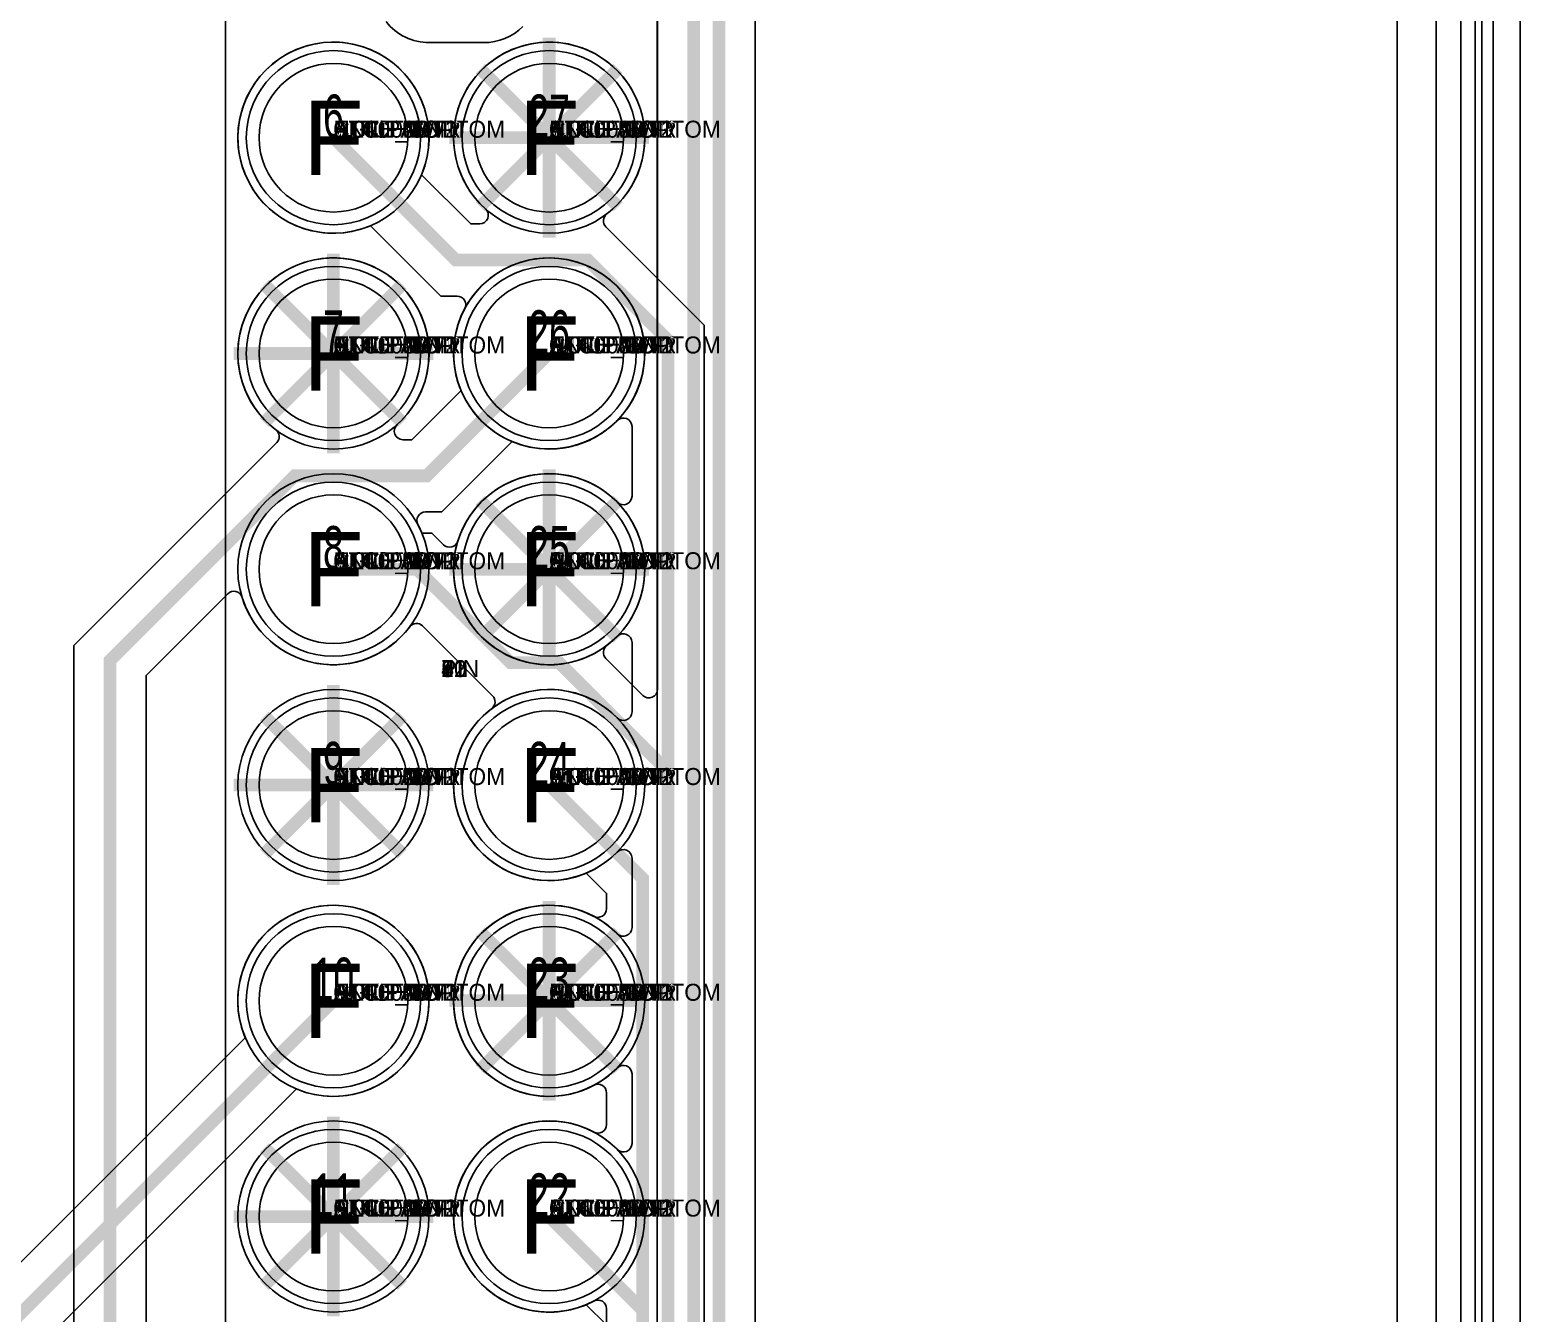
# Model space of a CAD drawing. Extents: x 0 to 323, y 0 to 320.
# Drawn here: x 172.66 to 190.2, y 26.51 to 41.62 of the extents above; entities that cross this region are included whole.
import ezdxf
from ezdxf.enums import TextEntityAlignment as Align

# ---------------------------------------------------------------- set-up
doc = ezdxf.new("R2010")
doc.units = 0
doc.header["$MEASUREMENT"] = 0
doc.layers.get('0').update_dxf_attribs({"linetype": 'CONTINUOUS'})
for name, color, linetype in [('BOARD_GEOMETRY_OUTLINE', 1, 'CONTINUOUS'), ('CDN_FIGURES', 7, 'CONTINUOUS'), ('ETCH_BOTTOM', 7, 'CONTINUOUS'), ('ETCH_GND', 3, 'CONTINUOUS'), ('ETCH_INT1', 4, 'CONTINUOUS'), ('ETCH_INT2', 5, 'CONTINUOUS'), ('ETCH_PWR', 6, 'CONTINUOUS'), ('ETCH_TOP', 2, 'CONTINUOUS'), ('MANUFACTURING_NCLEGEND-1-6', 8, 'CONTINUOUS'), ('PACKAGE_GEOMETRY_ASSEMBLY_TOP', 11, 'CONTINUOUS'), ('PACKAGE_GEOMETRY_PIN_NUMBER', 9, 'CONTINUOUS')]:
    doc.layers.add(name, color=color, linetype=linetype)

# ---------------------------------------------------------------- blocks, each defined once
blk = doc.blocks.new('PAD_INFO')
for tag in ['SHAPE_TYPE', 'PAD_HEIGHT', 'PAD_LAYER', 'PAD_TYPE', 'PAD_WIDTH']:
    blk.add_attdef(tag, (0, 0), '', height=0.2)
at = {"flags": 2}
blk.add_attdef('CDN_TYPE', (0, 0), '', height=0.2, dxfattribs=at)
blk = doc.blocks.new('DRILL_INFO')
at = {"flags": 2}
blk.add_attdef('CDN_TYPE', (0, 0), '', height=0.2, dxfattribs=at)
for tag in ['FSHAPE', 'FCHAR', 'DRILL_HEIGHT', 'DIAMETER', 'PLATED', 'DRILL_WIDTH']:
    blk.add_attdef(tag, (0, 0), '', height=0.2)
blk = doc.blocks.new('CR1750X1100TH')
at = {"layer": 'ETCH_BOTTOM'}
blk.add_circle((0, 0), 0.875, dxfattribs=at)
at = {"layer": 'ETCH_GND'}
blk.add_circle((0, 0), 0.875, dxfattribs=at)
at = {"layer": 'ETCH_INT1'}
blk.add_circle((0, 0), 0.875, dxfattribs=at)
at = {"layer": 'ETCH_INT2'}
blk.add_circle((0, 0), 0.875, dxfattribs=at)
at = {"layer": 'ETCH_PWR'}
blk.add_circle((0, 0), 0.875, dxfattribs=at)
at = {"layer": 'ETCH_TOP'}
blk.add_circle((0, 0), 0.875, dxfattribs=at)
ref = blk.add_blockref('PAD_INFO', (0, 0))
ref.add_attrib('PAD_LAYER', 'ETCH_TOP', (0, 0), dxfattribs={"height": 0.2})
ref.add_attrib('SHAPE_TYPE', 'NULL', (0, 0), dxfattribs={"height": 0.2})
ref.add_attrib('PAD_TYPE', 'ANTIPAD', (0, 0), dxfattribs={"height": 0.2})
ref.add_attrib('PAD_WIDTH', '0.000000', (0, 0), dxfattribs={"height": 0.2})
ref.add_attrib('PAD_HEIGHT', '0.000000', (0, 0), dxfattribs={"height": 0.2})
ref = blk.add_blockref('PAD_INFO', (0, 0))
ref.add_attrib('PAD_LAYER', 'ETCH_GND', (0, 0), dxfattribs={"height": 0.2})
ref.add_attrib('SHAPE_TYPE', 'NULL', (0, 0), dxfattribs={"height": 0.2})
ref.add_attrib('PAD_TYPE', 'ANTIPAD', (0, 0), dxfattribs={"height": 0.2})
ref.add_attrib('PAD_WIDTH', '0.000000', (0, 0), dxfattribs={"height": 0.2})
ref.add_attrib('PAD_HEIGHT', '0.000000', (0, 0), dxfattribs={"height": 0.2})
ref = blk.add_blockref('PAD_INFO', (0, 0))
ref.add_attrib('PAD_LAYER', 'ETCH_INT1', (0, 0), dxfattribs={"height": 0.2})
ref.add_attrib('SHAPE_TYPE', 'NULL', (0, 0), dxfattribs={"height": 0.2})
ref.add_attrib('PAD_TYPE', 'ANTIPAD', (0, 0), dxfattribs={"height": 0.2})
ref.add_attrib('PAD_WIDTH', '0.000000', (0, 0), dxfattribs={"height": 0.2})
ref.add_attrib('PAD_HEIGHT', '0.000000', (0, 0), dxfattribs={"height": 0.2})
ref = blk.add_blockref('PAD_INFO', (0, 0))
ref.add_attrib('PAD_LAYER', 'ETCH_INT2', (0, 0), dxfattribs={"height": 0.2})
ref.add_attrib('SHAPE_TYPE', 'NULL', (0, 0), dxfattribs={"height": 0.2})
ref.add_attrib('PAD_TYPE', 'ANTIPAD', (0, 0), dxfattribs={"height": 0.2})
ref.add_attrib('PAD_WIDTH', '0.000000', (0, 0), dxfattribs={"height": 0.2})
ref.add_attrib('PAD_HEIGHT', '0.000000', (0, 0), dxfattribs={"height": 0.2})
ref = blk.add_blockref('PAD_INFO', (0, 0))
ref.add_attrib('PAD_LAYER', 'ETCH_PWR', (0, 0), dxfattribs={"height": 0.2})
ref.add_attrib('SHAPE_TYPE', 'NULL', (0, 0), dxfattribs={"height": 0.2})
ref.add_attrib('PAD_TYPE', 'ANTIPAD', (0, 0), dxfattribs={"height": 0.2})
ref.add_attrib('PAD_WIDTH', '0.000000', (0, 0), dxfattribs={"height": 0.2})
ref.add_attrib('PAD_HEIGHT', '0.000000', (0, 0), dxfattribs={"height": 0.2})
ref = blk.add_blockref('PAD_INFO', (0, 0))
ref.add_attrib('PAD_LAYER', 'ETCH_BOTTOM', (0, 0), dxfattribs={"height": 0.2})
ref.add_attrib('SHAPE_TYPE', 'NULL', (0, 0), dxfattribs={"height": 0.2})
ref.add_attrib('PAD_TYPE', 'ANTIPAD', (0, 0), dxfattribs={"height": 0.2})
ref.add_attrib('PAD_WIDTH', '0.000000', (0, 0), dxfattribs={"height": 0.2})
ref.add_attrib('PAD_HEIGHT', '0.000000', (0, 0), dxfattribs={"height": 0.2})
ref = blk.add_blockref('PAD_INFO', (0, 0))
ref.add_attrib('PAD_LAYER', 'ETCH_TOP', (0, 0), dxfattribs={"height": 0.2})
ref.add_attrib('SHAPE_TYPE', 'NULL', (0, 0), dxfattribs={"height": 0.2})
ref.add_attrib('PAD_TYPE', 'THERMAL', (0, 0), dxfattribs={"height": 0.2})
ref.add_attrib('PAD_WIDTH', '0.000000', (0, 0), dxfattribs={"height": 0.2})
ref.add_attrib('PAD_HEIGHT', '0.000000', (0, 0), dxfattribs={"height": 0.2})
ref = blk.add_blockref('PAD_INFO', (0, 0))
ref.add_attrib('PAD_LAYER', 'ETCH_GND', (0, 0), dxfattribs={"height": 0.2})
ref.add_attrib('SHAPE_TYPE', 'NULL', (0, 0), dxfattribs={"height": 0.2})
ref.add_attrib('PAD_TYPE', 'THERMAL', (0, 0), dxfattribs={"height": 0.2})
ref.add_attrib('PAD_WIDTH', '0.000000', (0, 0), dxfattribs={"height": 0.2})
ref.add_attrib('PAD_HEIGHT', '0.000000', (0, 0), dxfattribs={"height": 0.2})
ref = blk.add_blockref('PAD_INFO', (0, 0))
ref.add_attrib('PAD_LAYER', 'ETCH_INT1', (0, 0), dxfattribs={"height": 0.2})
ref.add_attrib('SHAPE_TYPE', 'NULL', (0, 0), dxfattribs={"height": 0.2})
ref.add_attrib('PAD_TYPE', 'THERMAL', (0, 0), dxfattribs={"height": 0.2})
ref.add_attrib('PAD_WIDTH', '0.000000', (0, 0), dxfattribs={"height": 0.2})
ref.add_attrib('PAD_HEIGHT', '0.000000', (0, 0), dxfattribs={"height": 0.2})
ref = blk.add_blockref('PAD_INFO', (0, 0))
ref.add_attrib('PAD_LAYER', 'ETCH_INT2', (0, 0), dxfattribs={"height": 0.2})
ref.add_attrib('SHAPE_TYPE', 'NULL', (0, 0), dxfattribs={"height": 0.2})
ref.add_attrib('PAD_TYPE', 'THERMAL', (0, 0), dxfattribs={"height": 0.2})
ref.add_attrib('PAD_WIDTH', '0.000000', (0, 0), dxfattribs={"height": 0.2})
ref.add_attrib('PAD_HEIGHT', '0.000000', (0, 0), dxfattribs={"height": 0.2})
ref = blk.add_blockref('PAD_INFO', (0, 0))
ref.add_attrib('PAD_LAYER', 'ETCH_PWR', (0, 0), dxfattribs={"height": 0.2})
ref.add_attrib('SHAPE_TYPE', 'NULL', (0, 0), dxfattribs={"height": 0.2})
ref.add_attrib('PAD_TYPE', 'THERMAL', (0, 0), dxfattribs={"height": 0.2})
ref.add_attrib('PAD_WIDTH', '0.000000', (0, 0), dxfattribs={"height": 0.2})
ref.add_attrib('PAD_HEIGHT', '0.000000', (0, 0), dxfattribs={"height": 0.2})
ref = blk.add_blockref('PAD_INFO', (0, 0))
ref.add_attrib('PAD_LAYER', 'ETCH_BOTTOM', (0, 0), dxfattribs={"height": 0.2})
ref.add_attrib('SHAPE_TYPE', 'NULL', (0, 0), dxfattribs={"height": 0.2})
ref.add_attrib('PAD_TYPE', 'THERMAL', (0, 0), dxfattribs={"height": 0.2})
ref.add_attrib('PAD_WIDTH', '0.000000', (0, 0), dxfattribs={"height": 0.2})
ref.add_attrib('PAD_HEIGHT', '0.000000', (0, 0), dxfattribs={"height": 0.2})
ref = blk.add_blockref('PAD_INFO', (0, 0))
ref.add_attrib('PAD_LAYER', 'ETCH_TOP', (0, 0), dxfattribs={"height": 0.2})
ref.add_attrib('SHAPE_TYPE', 'CIRCLE', (0, 0), dxfattribs={"height": 0.2})
ref.add_attrib('PAD_TYPE', 'REGULAR', (0, 0), dxfattribs={"height": 0.2})
ref.add_attrib('PAD_WIDTH', '1.750000', (0, 0), dxfattribs={"height": 0.2})
ref.add_attrib('PAD_HEIGHT', '1.750000', (0, 0), dxfattribs={"height": 0.2})
ref = blk.add_blockref('PAD_INFO', (0, 0))
ref.add_attrib('PAD_LAYER', 'ETCH_GND', (0, 0), dxfattribs={"height": 0.2})
ref.add_attrib('SHAPE_TYPE', 'CIRCLE', (0, 0), dxfattribs={"height": 0.2})
ref.add_attrib('PAD_TYPE', 'REGULAR', (0, 0), dxfattribs={"height": 0.2})
ref.add_attrib('PAD_WIDTH', '1.750000', (0, 0), dxfattribs={"height": 0.2})
ref.add_attrib('PAD_HEIGHT', '1.750000', (0, 0), dxfattribs={"height": 0.2})
ref = blk.add_blockref('PAD_INFO', (0, 0))
ref.add_attrib('PAD_LAYER', 'ETCH_INT1', (0, 0), dxfattribs={"height": 0.2})
ref.add_attrib('SHAPE_TYPE', 'CIRCLE', (0, 0), dxfattribs={"height": 0.2})
ref.add_attrib('PAD_TYPE', 'REGULAR', (0, 0), dxfattribs={"height": 0.2})
ref.add_attrib('PAD_WIDTH', '1.750000', (0, 0), dxfattribs={"height": 0.2})
ref.add_attrib('PAD_HEIGHT', '1.750000', (0, 0), dxfattribs={"height": 0.2})
ref = blk.add_blockref('PAD_INFO', (0, 0))
ref.add_attrib('PAD_LAYER', 'ETCH_INT2', (0, 0), dxfattribs={"height": 0.2})
ref.add_attrib('SHAPE_TYPE', 'CIRCLE', (0, 0), dxfattribs={"height": 0.2})
ref.add_attrib('PAD_TYPE', 'REGULAR', (0, 0), dxfattribs={"height": 0.2})
ref.add_attrib('PAD_WIDTH', '1.750000', (0, 0), dxfattribs={"height": 0.2})
ref.add_attrib('PAD_HEIGHT', '1.750000', (0, 0), dxfattribs={"height": 0.2})
ref = blk.add_blockref('PAD_INFO', (0, 0))
ref.add_attrib('PAD_LAYER', 'ETCH_PWR', (0, 0), dxfattribs={"height": 0.2})
ref.add_attrib('SHAPE_TYPE', 'CIRCLE', (0, 0), dxfattribs={"height": 0.2})
ref.add_attrib('PAD_TYPE', 'REGULAR', (0, 0), dxfattribs={"height": 0.2})
ref.add_attrib('PAD_WIDTH', '1.750000', (0, 0), dxfattribs={"height": 0.2})
ref.add_attrib('PAD_HEIGHT', '1.750000', (0, 0), dxfattribs={"height": 0.2})
ref = blk.add_blockref('PAD_INFO', (0, 0))
ref.add_attrib('PAD_LAYER', 'ETCH_BOTTOM', (0, 0), dxfattribs={"height": 0.2})
ref.add_attrib('SHAPE_TYPE', 'CIRCLE', (0, 0), dxfattribs={"height": 0.2})
ref.add_attrib('PAD_TYPE', 'REGULAR', (0, 0), dxfattribs={"height": 0.2})
ref.add_attrib('PAD_WIDTH', '1.750000', (0, 0), dxfattribs={"height": 0.2})
ref.add_attrib('PAD_HEIGHT', '1.750000', (0, 0), dxfattribs={"height": 0.2})
ref = blk.add_blockref('DRILL_INFO', (0, 0))
ref.add_attrib('DIAMETER', '1.100000', (0, 0), dxfattribs={"height": 0.2})
ref.add_attrib('PLATED', 'PLATED', (0, 0), dxfattribs={"height": 0.2})
ref.add_attrib('FSHAPE', 'CIRCLE', (0, 0), dxfattribs={"height": 0.2})
ref.add_attrib('FCHAR', 'F', (0, 0), dxfattribs={"height": 0.2})
ref.add_attrib('DRILL_WIDTH', '1.750000', (0, 0), dxfattribs={"height": 0.2})
ref.add_attrib('DRILL_HEIGHT', '1.750000', (0, 0), dxfattribs={"height": 0.2})
for tag in ['CDN_TYPE', 'PIN']:
    blk.add_attdef(tag, (0, 0), '', height=0.2)
at = {"flags": 2}
for tag in ['PSTKNAME', 'BBV']:
    blk.add_attdef(tag, (0, 0), '', height=0.2, dxfattribs=at)
blk = doc.blocks.new('PLD32')
at = {"layer": 'PACKAGE_GEOMETRY_ASSEMBLY_TOP'}
blk.add_lwpolyline([(-2.54, -20.32), (2.54, -20.32), (2.54, 20.32), (-2.54, 20.32)], close=True, dxfattribs=at)
at = {"layer": 'ETCH_TOP'}
ref = blk.add_blockref('CR1750X1100TH', (-1.27, 19.05), dxfattribs=at)
ref.add_attrib('CDN_TYPE', 'PIN', (0, 0), dxfattribs={"height": 0.2})
ref.add_attrib('PIN', '1', (0, 0), dxfattribs={"height": 0.2})
ref = blk.add_blockref('CR1750X1100TH', (1.27, 19.05), dxfattribs=at)
ref.add_attrib('CDN_TYPE', 'PIN', (0, 0), dxfattribs={"height": 0.2})
ref.add_attrib('PIN', '32', (0, 0), dxfattribs={"height": 0.2})
ref = blk.add_blockref('CR1750X1100TH', (-1.27, 16.51), dxfattribs=at)
ref.add_attrib('CDN_TYPE', 'PIN', (0, 0), dxfattribs={"height": 0.2})
ref.add_attrib('PIN', '2', (0, 0), dxfattribs={"height": 0.2})
ref = blk.add_blockref('CR1750X1100TH', (1.27, 16.51), dxfattribs=at)
ref.add_attrib('CDN_TYPE', 'PIN', (0, 0), dxfattribs={"height": 0.2})
ref.add_attrib('PIN', '31', (0, 0), dxfattribs={"height": 0.2})
ref = blk.add_blockref('CR1750X1100TH', (-1.27, 13.97), dxfattribs=at)
ref.add_attrib('CDN_TYPE', 'PIN', (0, 0), dxfattribs={"height": 0.2})
ref.add_attrib('PIN', '3', (0, 0), dxfattribs={"height": 0.2})
ref = blk.add_blockref('CR1750X1100TH', (1.27, 13.97), dxfattribs=at)
ref.add_attrib('CDN_TYPE', 'PIN', (0, 0), dxfattribs={"height": 0.2})
ref.add_attrib('PIN', '30', (0, 0), dxfattribs={"height": 0.2})
ref = blk.add_blockref('CR1750X1100TH', (-1.27, 11.43), dxfattribs=at)
ref.add_attrib('CDN_TYPE', 'PIN', (0, 0), dxfattribs={"height": 0.2})
ref.add_attrib('PIN', '4', (0, 0), dxfattribs={"height": 0.2})
ref = blk.add_blockref('CR1750X1100TH', (1.27, 11.43), dxfattribs=at)
ref.add_attrib('CDN_TYPE', 'PIN', (0, 0), dxfattribs={"height": 0.2})
ref.add_attrib('PIN', '29', (0, 0), dxfattribs={"height": 0.2})
ref = blk.add_blockref('CR1750X1100TH', (-1.27, 8.89), dxfattribs=at)
ref.add_attrib('CDN_TYPE', 'PIN', (0, 0), dxfattribs={"height": 0.2})
ref.add_attrib('PIN', '5', (0, 0), dxfattribs={"height": 0.2})
ref = blk.add_blockref('CR1750X1100TH', (1.27, 8.89), dxfattribs=at)
ref.add_attrib('CDN_TYPE', 'PIN', (0, 0), dxfattribs={"height": 0.2})
ref.add_attrib('PIN', '28', (0, 0), dxfattribs={"height": 0.2})
ref = blk.add_blockref('CR1750X1100TH', (-1.27, 6.35), dxfattribs=at)
ref.add_attrib('CDN_TYPE', 'PIN', (0, 0), dxfattribs={"height": 0.2})
ref.add_attrib('PIN', '6', (0, 0), dxfattribs={"height": 0.2})
ref = blk.add_blockref('CR1750X1100TH', (1.27, 6.35), dxfattribs=at)
ref.add_attrib('CDN_TYPE', 'PIN', (0, 0), dxfattribs={"height": 0.2})
ref.add_attrib('PIN', '27', (0, 0), dxfattribs={"height": 0.2})
ref = blk.add_blockref('CR1750X1100TH', (-1.27, 3.81), dxfattribs=at)
ref.add_attrib('CDN_TYPE', 'PIN', (0, 0), dxfattribs={"height": 0.2})
ref.add_attrib('PIN', '7', (0, 0), dxfattribs={"height": 0.2})
ref = blk.add_blockref('CR1750X1100TH', (1.27, 3.81), dxfattribs=at)
ref.add_attrib('CDN_TYPE', 'PIN', (0, 0), dxfattribs={"height": 0.2})
ref.add_attrib('PIN', '26', (0, 0), dxfattribs={"height": 0.2})
ref = blk.add_blockref('CR1750X1100TH', (-1.27, 1.27), dxfattribs=at)
ref.add_attrib('CDN_TYPE', 'PIN', (0, 0), dxfattribs={"height": 0.2})
ref.add_attrib('PIN', '8', (0, 0), dxfattribs={"height": 0.2})
ref = blk.add_blockref('CR1750X1100TH', (1.27, 1.27), dxfattribs=at)
ref.add_attrib('CDN_TYPE', 'PIN', (0, 0), dxfattribs={"height": 0.2})
ref.add_attrib('PIN', '25', (0, 0), dxfattribs={"height": 0.2})
ref = blk.add_blockref('CR1750X1100TH', (-1.27, -19.05), dxfattribs=at)
ref.add_attrib('CDN_TYPE', 'PIN', (0, 0), dxfattribs={"height": 0.2})
ref.add_attrib('PIN', '16', (0, 0), dxfattribs={"height": 0.2})
ref = blk.add_blockref('CR1750X1100TH', (-1.27, -11.43), dxfattribs=at)
ref.add_attrib('CDN_TYPE', 'PIN', (0, 0), dxfattribs={"height": 0.2})
ref.add_attrib('PIN', '13', (0, 0), dxfattribs={"height": 0.2})
ref = blk.add_blockref('CR1750X1100TH', (-1.27, -8.89), dxfattribs=at)
ref.add_attrib('CDN_TYPE', 'PIN', (0, 0), dxfattribs={"height": 0.2})
ref.add_attrib('PIN', '12', (0, 0), dxfattribs={"height": 0.2})
ref = blk.add_blockref('CR1750X1100TH', (-1.27, -3.81), dxfattribs=at)
ref.add_attrib('CDN_TYPE', 'PIN', (0, 0), dxfattribs={"height": 0.2})
ref.add_attrib('PIN', '10', (0, 0), dxfattribs={"height": 0.2})
ref = blk.add_blockref('CR1750X1100TH', (-1.27, -1.27), dxfattribs=at)
ref.add_attrib('CDN_TYPE', 'PIN', (0, 0), dxfattribs={"height": 0.2})
ref.add_attrib('PIN', '9', (0, 0), dxfattribs={"height": 0.2})
ref = blk.add_blockref('CR1750X1100TH', (-1.27, -16.51), dxfattribs=at)
ref.add_attrib('CDN_TYPE', 'PIN', (0, 0), dxfattribs={"height": 0.2})
ref.add_attrib('PIN', '15', (0, 0), dxfattribs={"height": 0.2})
ref = blk.add_blockref('CR1750X1100TH', (-1.27, -13.97), dxfattribs=at)
ref.add_attrib('CDN_TYPE', 'PIN', (0, 0), dxfattribs={"height": 0.2})
ref.add_attrib('PIN', '14', (0, 0), dxfattribs={"height": 0.2})
ref = blk.add_blockref('CR1750X1100TH', (-1.27, -6.35), dxfattribs=at)
ref.add_attrib('CDN_TYPE', 'PIN', (0, 0), dxfattribs={"height": 0.2})
ref.add_attrib('PIN', '11', (0, 0), dxfattribs={"height": 0.2})
ref = blk.add_blockref('CR1750X1100TH', (1.27, -1.27), dxfattribs=at)
ref.add_attrib('CDN_TYPE', 'PIN', (0, 0), dxfattribs={"height": 0.2})
ref.add_attrib('PIN', '24', (0, 0), dxfattribs={"height": 0.2})
ref = blk.add_blockref('CR1750X1100TH', (1.27, -3.81), dxfattribs=at)
ref.add_attrib('CDN_TYPE', 'PIN', (0, 0), dxfattribs={"height": 0.2})
ref.add_attrib('PIN', '23', (0, 0), dxfattribs={"height": 0.2})
ref = blk.add_blockref('CR1750X1100TH', (1.27, -6.35), dxfattribs=at)
ref.add_attrib('CDN_TYPE', 'PIN', (0, 0), dxfattribs={"height": 0.2})
ref.add_attrib('PIN', '22', (0, 0), dxfattribs={"height": 0.2})
ref = blk.add_blockref('CR1750X1100TH', (1.27, -8.89), dxfattribs=at)
ref.add_attrib('CDN_TYPE', 'PIN', (0, 0), dxfattribs={"height": 0.2})
ref.add_attrib('PIN', '21', (0, 0), dxfattribs={"height": 0.2})
ref = blk.add_blockref('CR1750X1100TH', (1.27, -11.43), dxfattribs=at)
ref.add_attrib('CDN_TYPE', 'PIN', (0, 0), dxfattribs={"height": 0.2})
ref.add_attrib('PIN', '20', (0, 0), dxfattribs={"height": 0.2})
ref = blk.add_blockref('CR1750X1100TH', (1.27, -13.97), dxfattribs=at)
ref.add_attrib('CDN_TYPE', 'PIN', (0, 0), dxfattribs={"height": 0.2})
ref.add_attrib('PIN', '19', (0, 0), dxfattribs={"height": 0.2})
ref = blk.add_blockref('CR1750X1100TH', (1.27, -16.51), dxfattribs=at)
ref.add_attrib('CDN_TYPE', 'PIN', (0, 0), dxfattribs={"height": 0.2})
ref.add_attrib('PIN', '18', (0, 0), dxfattribs={"height": 0.2})
ref = blk.add_blockref('CR1750X1100TH', (1.27, -19.05), dxfattribs=at)
ref.add_attrib('CDN_TYPE', 'PIN', (0, 0), dxfattribs={"height": 0.2})
ref.add_attrib('PIN', '17', (0, 0), dxfattribs={"height": 0.2})
at = {"flags": 2}
for tag in ['SYMBOL_TYPE', 'CDN_TYPE', 'REFDES']:
    blk.add_attdef(tag, (0, 0), '', height=0.2, dxfattribs=at)
blk = doc.blocks.new('FIGURE_CIRCLE')
at = {"layer": 'CDN_FIGURES'}
blk.add_circle((0, 0), 0.5, dxfattribs=at)

msp = doc.modelspace()

# ---------------------------------------------------------------- linework, layer by layer
at = {"layer": 'BOARD_GEOMETRY_OUTLINE'}
msp.add_lwpolyline([(0, 116.6), (0, 118.2), (190.2, 118.2), (190.2, 0), (0, 0), (0, 118.2)], dxfattribs=at)
at = {"layer": 'ETCH_BOTTOM'}
msp.add_lwpolyline([(0.135, 0.375), (0.135, 117.746), (189.669, 117.746), (189.669, 0.375)], close=True, dxfattribs=at)
for points in [[(178.77, 40.35, 0.15, 0.15, 0), (178.77, 41.526, 0.15, 0.15, 0)], [(177.594, 40.35, 0.15, 0.15, 0), (178.77, 40.35, 0.15, 0.15, 0)], [(178.77, 40.35, 0.15, 0.15, 0), (179.946, 40.35, 0.15, 0.15, 0)], [(178.77, 39.174, 0.15, 0.15, 0), (178.77, 40.35, 0.15, 0.15, 0)], [(176.23, 37.81, 0.15, 0.15, 0), (176.23, 38.986, 0.15, 0.15, 0)], [(175.054, 37.81, 0.15, 0.15, 0), (176.23, 37.81, 0.15, 0.15, 0)], [(176.23, 37.81, 0.15, 0.15, 0), (177.406, 37.81, 0.15, 0.15, 0)], [(176.23, 36.634, 0.15, 0.15, 0), (176.23, 37.81, 0.15, 0.15, 0)], [(178.77, 35.27, 0.15, 0.15, 0), (178.77, 36.446, 0.15, 0.15, 0)], [(177.594, 35.27, 0.15, 0.15, 0), (178.77, 35.27, 0.15, 0.15, 0)], [(178.77, 35.27, 0.15, 0.15, 0), (179.946, 35.27, 0.15, 0.15, 0)], [(178.77, 34.094, 0.15, 0.15, 0), (178.77, 35.27, 0.15, 0.15, 0)], [(176.23, 32.73, 0.15, 0.15, 0), (176.23, 33.906, 0.15, 0.15, 0)], [(175.054, 32.73, 0.15, 0.15, 0), (176.23, 32.73, 0.15, 0.15, 0)], [(176.23, 32.73, 0.15, 0.15, 0), (177.406, 32.73, 0.15, 0.15, 0)], [(176.23, 31.554, 0.15, 0.15, 0), (176.23, 32.73, 0.15, 0.15, 0)], [(178.77, 30.19, 0.15, 0.15, 0), (178.77, 31.366, 0.15, 0.15, 0)], [(177.594, 30.19, 0.15, 0.15, 0), (178.77, 30.19, 0.15, 0.15, 0)], [(178.77, 30.19, 0.15, 0.15, 0), (179.946, 30.19, 0.15, 0.15, 0)], [(178.77, 29.014, 0.15, 0.15, 0), (178.77, 30.19, 0.15, 0.15, 0)], [(176.23, 27.65, 0.15, 0.15, 0), (176.23, 28.826, 0.15, 0.15, 0)], [(175.054, 27.65, 0.15, 0.15, 0), (176.23, 27.65, 0.15, 0.15, 0)], [(176.23, 27.65, 0.15, 0.15, 0), (177.406, 27.65, 0.15, 0.15, 0)], [(176.23, 26.474, 0.15, 0.15, 0), (176.23, 27.65, 0.15, 0.15, 0)]]:
    msp.add_lwpolyline(points, format="xyseb", dxfattribs=at)
for points in [[(176.23, 41.475, 1), (176.23, 39.225, 1)], [(178.77, 41.475, 1), (178.77, 39.225, 1)], [(176.23, 38.935, 1), (176.23, 36.685, 1)], [(178.77, 38.935, 1), (178.77, 36.685, 1)], [(176.23, 36.395, 1), (176.23, 34.145, 1)], [(178.77, 36.395, 1), (178.77, 34.145, 1)], [(176.23, 33.855, 1), (176.23, 31.605, 1)], [(178.77, 33.855, 1), (178.77, 31.605, 1)], [(176.23, 31.315, 1), (176.23, 29.065, 1)], [(178.77, 31.315, 1), (178.77, 29.065, 1)], [(176.23, 28.775, 1), (176.23, 26.525, 1)], [(178.77, 28.775, 1), (178.77, 26.525, 1)]]:
    msp.add_lwpolyline(points, format="xyb", close=True, dxfattribs=at)
at = {"layer": 'ETCH_GND'}
msp.add_lwpolyline([(189.5, 0.35), (0.1, 0.35), (0.1, 117.55), (189.5, 117.55)], close=True, dxfattribs=at)
for points in [[(178.77, 40.35, 0.15, 0.15, 0), (178.77, 41.426, 0.15, 0.15, 0)], [(177.958, 41.161, 0.15, 0.15, 0), (178.77, 40.35, 0.15, 0.15, 0)], [(178.77, 40.35, 0.15, 0.15, 0), (179.582, 41.161, 0.15, 0.15, 0)], [(177.694, 40.35, 0.15, 0.15, 0), (178.77, 40.35, 0.15, 0.15, 0)], [(177.958, 39.538, 0.15, 0.15, 0), (178.77, 40.35, 0.15, 0.15, 0)], [(178.77, 40.35, 0.15, 0.15, 0), (179.582, 39.538, 0.15, 0.15, 0)], [(178.77, 40.35, 0.15, 0.15, 0), (179.846, 40.35, 0.15, 0.15, 0)], [(178.77, 39.274, 0.15, 0.15, 0), (178.77, 40.35, 0.15, 0.15, 0)], [(176.23, 37.81, 0.15, 0.15, 0), (176.23, 38.886, 0.15, 0.15, 0)], [(175.418, 38.621, 0.15, 0.15, 0), (176.23, 37.81, 0.15, 0.15, 0)], [(176.23, 37.81, 0.15, 0.15, 0), (177.042, 38.621, 0.15, 0.15, 0)], [(175.154, 37.81, 0.15, 0.15, 0), (176.23, 37.81, 0.15, 0.15, 0)], [(175.418, 36.998, 0.15, 0.15, 0), (176.23, 37.81, 0.15, 0.15, 0)], [(176.23, 37.81, 0.15, 0.15, 0), (177.042, 36.998, 0.15, 0.15, 0)], [(176.23, 37.81, 0.15, 0.15, 0), (177.306, 37.81, 0.15, 0.15, 0)], [(176.23, 36.734, 0.15, 0.15, 0), (176.23, 37.81, 0.15, 0.15, 0)], [(178.77, 35.27, 0.15, 0.15, 0), (178.77, 36.346, 0.15, 0.15, 0)], [(177.958, 36.081, 0.15, 0.15, 0), (178.77, 35.27, 0.15, 0.15, 0)], [(178.77, 35.27, 0.15, 0.15, 0), (179.582, 36.081, 0.15, 0.15, 0)], [(177.694, 35.27, 0.15, 0.15, 0), (178.77, 35.27, 0.15, 0.15, 0)], [(177.958, 34.459, 0.15, 0.15, 0), (178.77, 35.27, 0.15, 0.15, 0)], [(178.77, 35.27, 0.15, 0.15, 0), (179.582, 34.459, 0.15, 0.15, 0)], [(178.77, 35.27, 0.15, 0.15, 0), (179.846, 35.27, 0.15, 0.15, 0)], [(178.77, 34.194, 0.15, 0.15, 0), (178.77, 35.27, 0.15, 0.15, 0)], [(176.23, 32.73, 0.15, 0.15, 0), (176.23, 33.806, 0.15, 0.15, 0)], [(175.418, 33.541, 0.15, 0.15, 0), (176.23, 32.73, 0.15, 0.15, 0)], [(176.23, 32.73, 0.15, 0.15, 0), (177.042, 33.541, 0.15, 0.15, 0)], [(175.154, 32.73, 0.15, 0.15, 0), (176.23, 32.73, 0.15, 0.15, 0)], [(175.418, 31.919, 0.15, 0.15, 0), (176.23, 32.73, 0.15, 0.15, 0)], [(176.23, 32.73, 0.15, 0.15, 0), (177.042, 31.919, 0.15, 0.15, 0)], [(176.23, 32.73, 0.15, 0.15, 0), (177.306, 32.73, 0.15, 0.15, 0)], [(176.23, 31.654, 0.15, 0.15, 0), (176.23, 32.73, 0.15, 0.15, 0)], [(178.77, 30.19, 0.15, 0.15, 0), (178.77, 31.266, 0.15, 0.15, 0)], [(177.958, 31.002, 0.15, 0.15, 0), (178.77, 30.19, 0.15, 0.15, 0)], [(178.77, 30.19, 0.15, 0.15, 0), (179.582, 31.002, 0.15, 0.15, 0)], [(177.694, 30.19, 0.15, 0.15, 0), (178.77, 30.19, 0.15, 0.15, 0)], [(177.958, 29.378, 0.15, 0.15, 0), (178.77, 30.19, 0.15, 0.15, 0)], [(178.77, 30.19, 0.15, 0.15, 0), (179.582, 29.378, 0.15, 0.15, 0)], [(178.77, 30.19, 0.15, 0.15, 0), (179.846, 30.19, 0.15, 0.15, 0)], [(178.77, 29.114, 0.15, 0.15, 0), (178.77, 30.19, 0.15, 0.15, 0)], [(176.23, 27.65, 0.15, 0.15, 0), (176.23, 28.726, 0.15, 0.15, 0)], [(175.418, 28.462, 0.15, 0.15, 0), (176.23, 27.65, 0.15, 0.15, 0)], [(176.23, 27.65, 0.15, 0.15, 0), (177.042, 28.462, 0.15, 0.15, 0)], [(175.154, 27.65, 0.15, 0.15, 0), (176.23, 27.65, 0.15, 0.15, 0)], [(175.418, 26.838, 0.15, 0.15, 0), (176.23, 27.65, 0.15, 0.15, 0)], [(176.23, 27.65, 0.15, 0.15, 0), (177.042, 26.838, 0.15, 0.15, 0)], [(176.23, 27.65, 0.15, 0.15, 0), (177.306, 27.65, 0.15, 0.15, 0)], [(176.23, 26.574, 0.15, 0.15, 0), (176.23, 27.65, 0.15, 0.15, 0)]]:
    msp.add_lwpolyline(points, format="xyseb", dxfattribs=at)
for points in [[(177.255, 40.35, 1), (175.205, 40.35, 1)], [(179.795, 40.35, 1), (177.745, 40.35, 1)], [(177.255, 37.81, 1), (175.205, 37.81, 1)], [(179.795, 37.81, 1), (177.745, 37.81, 1)], [(177.255, 35.27, 1), (175.205, 35.27, 1)], [(179.795, 35.27, 1), (177.745, 35.27, 1)], [(177.255, 32.73, 1), (175.205, 32.73, 1)], [(179.795, 32.73, 1), (177.745, 32.73, 1)], [(177.255, 30.19, 1), (175.205, 30.19, 1)], [(179.795, 30.19, 1), (177.745, 30.19, 1)], [(177.255, 27.65, 1), (175.205, 27.65, 1)], [(179.795, 27.65, 1), (177.745, 27.65, 1)]]:
    msp.add_lwpolyline(points, format="xyb", close=True, dxfattribs=at)
at = {"layer": 'ETCH_INT1'}
msp.add_lwpolyline([(189.747, 0.331), (0.416, 0.331), (0.416, 117.577), (189.747, 117.577)], close=True, dxfattribs=at)
msp.add_lwpolyline([(178.459, 41.659, -0.198912), (177.999, 41.469), (177.36, 41.469, -0.229257), (176.85, 41.716)], format="xyb", dxfattribs=at)
for points in [[(177.355, 40.35, 1), (175.105, 40.35, 1)], [(179.895, 37.81, 1), (177.645, 37.81, 1)], [(177.355, 35.27, 1), (175.105, 35.27, 1)], [(179.895, 32.73, 1), (177.645, 32.73, 1)], [(177.355, 30.19, 1), (175.105, 30.19, 1)], [(179.895, 27.65, 1), (177.645, 27.65, 1)]]:
    msp.add_lwpolyline(points, format="xyb", close=True, dxfattribs=at)
at = {"layer": 'ETCH_INT2'}
msp.add_lwpolyline([(189.88, 0.665), (0.485, 0.665), (0.485, 117.596), (189.88, 117.596)], close=True, dxfattribs=at)
for points, format in [([(107.794, 9.799, 0.15, 0.15, 0), (115.518, 2.075, 0.15, 0.15, 0), (168.724, 2.075, 0.15, 0.15, 0), (180.77, 14.121, 0.15, 0.15, 0), (180.77, 47.526, 0.15, 0.15, 0), (178.886, 49.41, 0.15, 0.15, 0), (178.314, 49.41, 0.15, 0.15, 0), (177.214, 50.51, 0.15, 0.15, 0), (176.23, 50.51, 0.15, 0.15, 0)], "xyseb"), ([(107.718, 11.025, 0.15, 0.15, 0), (116.368, 2.375, 0.15, 0.15, 0), (168.599, 2.375, 0.15, 0.15, 0), (180.47, 14.246, 0.15, 0.15, 0), (180.47, 42.746, 0.15, 0.15, 0), (178.886, 44.33, 0.15, 0.15, 0), (178.314, 44.33, 0.15, 0.15, 0), (177.214, 45.43, 0.15, 0.15, 0), (176.23, 45.43, 0.15, 0.15, 0)], "xyseb"), ([(173.175, 14.645), (173.175, 34.372), (175.563, 36.76, 0.455399), (175.552, 36.912, -2.78849), (176.981, 36.972, 0.688309), (177.048, 36.795), (177.154, 36.795), (177.732, 37.374), (177.72, 37.404, -4.731017), (178.364, 36.761), (178.334, 36.772), (177.506, 35.945), (177.314, 35.945, 0.564928), (177.225, 35.796, -0.017495), (177.259, 35.725), (177.272, 35.695), (177.39, 35.695), (177.526, 35.559, 0.564918), (177.695, 35.601, -1.374229), (179.448, 34.372, 0.455399), (179.437, 34.219), (179.872, 33.785, 0.668179), (180.045, 33.857), (180.045, 42.57)], "xyb"), ([(178.77, 40.35, 0.15, 0.15, 0), (178.77, 41.526, 0.15, 0.15, 0)], "xyseb"), ([(177.594, 40.35, 0.15, 0.15, 0), (178.77, 40.35, 0.15, 0.15, 0)], "xyseb"), ([(178.77, 40.35, 0.15, 0.15, 0), (179.946, 40.35, 0.15, 0.15, 0)], "xyseb"), ([(178.77, 39.174, 0.15, 0.15, 0), (178.77, 40.35, 0.15, 0.15, 0)], "xyseb"), ([(176.23, 37.81, 0.15, 0.15, 0), (176.23, 38.986, 0.15, 0.15, 0)], "xyseb"), ([(109.057, 16.105, 0.15, 0.15, 0), (114.892, 16.105, 0.15, 0.15, 0), (127.122, 3.875, 0.15, 0.15, 0), (163.006, 3.875, 0.15, 0.15, 0), (173.6, 14.469, 0.15, 0.15, 0), (173.6, 34.196, 0.15, 0.15, 0), (175.774, 36.37, 0.15, 0.15, 0), (177.33, 36.37, 0.15, 0.15, 0), (178.77, 37.81, 0.15, 0.15, 0)], "xyseb"), ([(175.054, 37.81, 0.15, 0.15, 0), (176.23, 37.81, 0.15, 0.15, 0)], "xyseb"), ([(176.23, 37.81, 0.15, 0.15, 0), (177.406, 37.81, 0.15, 0.15, 0)], "xyseb"), ([(178.77, 35.27, 0.15, 0.15, 0), (178.77, 36.446, 0.15, 0.15, 0)], "xyseb"), ([(107.718, 12.295, 0.15, 0.15, 0), (111.368, 12.295, 0.15, 0.15, 0), (120.988, 2.675, 0.15, 0.15, 0), (168.475, 2.675, 0.15, 0.15, 0), (180.17, 14.37, 0.15, 0.15, 0), (180.17, 32.886, 0.15, 0.15, 0), (178.886, 34.17, 0.15, 0.15, 0), (178.314, 34.17, 0.15, 0.15, 0), (177.214, 35.27, 0.15, 0.15, 0), (176.23, 35.27, 0.15, 0.15, 0)], "xyseb"), ([(178.77, 35.27, 0.15, 0.15, 0), (179.946, 35.27, 0.15, 0.15, 0)], "xyseb"), ([(174.025, 23.751), (174.025, 34.02), (174.986, 34.981, -0.565325), (175.155, 34.939, 0.611721), (177.128, 34.592, -0.455579), (177.28, 34.603), (178.103, 33.781, -0.455579), (178.092, 33.628, 0.869828), (179.176, 31.68), (179.206, 31.692), (179.445, 31.454), (179.445, 31.274, -0.564928), (179.296, 31.184, 1.660315), (179.296, 29.195, -0.564928), (179.445, 29.106), (179.445, 28.734, -0.564928), (179.296, 28.645, 1.660315), (179.296, 26.655, -0.564928), (179.445, 26.566), (179.445, 26.194, -0.564928)], "xyb"), ([(176.23, 32.73, 0.15, 0.15, 0), (176.23, 33.906, 0.15, 0.15, 0)], "xyseb"), ([(107.769, 13.565, 0.15, 0.15, 0), (110.522, 13.565, 0.15, 0.15, 0), (121.112, 2.975, 0.15, 0.15, 0), (168.351, 2.975, 0.15, 0.15, 0), (179.87, 14.494, 0.15, 0.15, 0), (179.87, 31.63, 0.15, 0.15, 0), (178.77, 32.73, 0.15, 0.15, 0)], "xyseb"), ([(175.054, 32.73, 0.15, 0.15, 0), (176.23, 32.73, 0.15, 0.15, 0)], "xyseb"), ([(176.23, 32.73, 0.15, 0.15, 0), (177.406, 32.73, 0.15, 0.15, 0)], "xyseb"), ([(176.23, 31.554, 0.15, 0.15, 0), (176.23, 32.73, 0.15, 0.15, 0)], "xyseb"), ([(178.77, 30.19, 0.15, 0.15, 0), (178.77, 31.366, 0.15, 0.15, 0)], "xyseb"), ([(177.594, 30.19, 0.15, 0.15, 0), (178.77, 30.19, 0.15, 0.15, 0)], "xyseb"), ([(178.77, 29.014, 0.15, 0.15, 0), (178.77, 30.19, 0.15, 0.15, 0)], "xyseb"), ([(176.23, 27.65, 0.15, 0.15, 0), (176.23, 28.826, 0.15, 0.15, 0)], "xyseb"), ([(175.054, 27.65, 0.15, 0.15, 0), (176.23, 27.65, 0.15, 0.15, 0)], "xyseb"), ([(176.23, 27.65, 0.15, 0.15, 0), (177.406, 27.65, 0.15, 0.15, 0)], "xyseb"), ([(176.23, 26.474, 0.15, 0.15, 0), (176.23, 27.65, 0.15, 0.15, 0)], "xyseb")]:
    msp.add_lwpolyline(points, format=format, dxfattribs=at)
msp.add_lwpolyline([(181.195, 47.702), (181.195, 13.945)], dxfattribs=at)
for points in [[(177.355, 40.35, 1), (175.105, 40.35, 1)], [(179.895, 40.35, 1), (177.645, 40.35, 1)], [(176.23, 33.855, 1), (176.23, 31.605, 1)], [(176.23, 31.315, 1), (176.23, 29.065, 1)], [(176.23, 28.775, 1), (176.23, 26.525, 1)]]:
    msp.add_lwpolyline(points, format="xyb", close=True, dxfattribs=at)
at = {"layer": 'ETCH_PWR'}
msp.add_lwpolyline([(0.25, 117.35), (188.75, 117.35), (188.75, 1.35), (58.65, 1.35)], dxfattribs=at)
for points in [[(176.23, 41.375, 1), (176.23, 39.325, 1)], [(178.77, 41.375, 1), (178.77, 39.325, 1)], [(176.23, 38.835, 1), (176.23, 36.785, 1)], [(178.77, 38.835, 1), (178.77, 36.785, 1)], [(176.23, 36.295, 1), (176.23, 34.245, 1)], [(178.77, 36.295, 1), (178.77, 34.245, 1)], [(176.23, 33.755, 1), (176.23, 31.705, 1)], [(178.77, 33.755, 1), (178.77, 31.705, 1)], [(176.23, 31.215, 1), (176.23, 29.165, 1)], [(178.77, 31.215, 1), (178.77, 29.165, 1)], [(176.23, 28.675, 1), (176.23, 26.625, 1)], [(178.77, 28.675, 1), (178.77, 26.625, 1)]]:
    msp.add_lwpolyline(points, format="xyb", close=True, dxfattribs=at)
at = {"layer": 'ETCH_TOP'}
for points, format in [([(142.253, 30.322), (156.238, 44.307), (156.238, 49.992), (158.399, 52.153), (159.688, 52.153), (159.695, 52.151, 0.135199), (160.305, 52.151), (160.312, 52.153), (162.228, 52.153), (162.235, 52.151, 0.135199), (162.845, 52.151), (162.852, 52.153), (164.652, 52.153), (164.652, 54.124), (174.925, 54.124), (183.951, 63.15), (188.2, 63.15), (188.2, 64.151), (188.242, 64.158, 0.155911), (188.51, 64.302), (188.525, 64.318), (188.984, 64.318), (189.211, 64.091), (189.211, 0.874)], "xyb"), ([(178.77, 40.35, 0.15, 0.15, 0), (178.77, 41.526, 0.15, 0.15, 0)], "xyseb"), ([(179.445, 26.374), (179.206, 26.612), (179.176, 26.601, -1.852244), (179.571, 28.44, 0.670703), (179.745, 28.511), (179.745, 29.329, 0.670703), (179.571, 29.4, -2.439107), (179.571, 30.98, 0.670703), (179.745, 31.051), (179.745, 31.869, 0.670703), (179.571, 31.94, -2.439107), (179.571, 33.52, 0.670703), (179.745, 33.591), (179.745, 34.409, 0.670703), (179.571, 34.48, -2.439107), (179.571, 36.06, 0.670703), (179.745, 36.131), (179.745, 36.949, 0.670703), (179.571, 37.02, -0.863888), (177.775, 38.336, 0.564928), (177.686, 38.485), (177.494, 38.485), (176.666, 39.312), (176.636, 39.3, -4.731017), (177.28, 39.944), (177.268, 39.914), (177.846, 39.335), (177.952, 39.335, 0.688309), (178.019, 39.512, -2.78849), (179.448, 39.452, 0.455399), (179.437, 39.3), (180.595, 38.142), (180.595, 14.618)], "xyb"), ([(121.691, 9.778, 0.15, 0.15, 0), (158.711, 9.778, 0.15, 0.15, 0), (159.534, 8.955, 0.15, 0.15, 0), (174.331, 8.955, 0.15, 0.15, 0), (180.17, 14.794, 0.15, 0.15, 0), (180.17, 37.966, 0.15, 0.15, 0), (179.226, 38.91, 0.15, 0.15, 0), (177.67, 38.91, 0.15, 0.15, 0), (176.23, 40.35, 0.15, 0.15, 0)], "xyseb"), ([(177.594, 40.35, 0.15, 0.15, 0), (178.77, 40.35, 0.15, 0.15, 0)], "xyseb"), ([(178.77, 40.35, 0.15, 0.15, 0), (179.946, 40.35, 0.15, 0.15, 0)], "xyseb"), ([(176.23, 37.81, 0.15, 0.15, 0), (176.23, 38.986, 0.15, 0.15, 0)], "xyseb"), ([(175.054, 37.81, 0.15, 0.15, 0), (176.23, 37.81, 0.15, 0.15, 0)], "xyseb"), ([(176.23, 37.81, 0.15, 0.15, 0), (177.406, 37.81, 0.15, 0.15, 0)], "xyseb"), ([(176.23, 36.634, 0.15, 0.15, 0), (176.23, 37.81, 0.15, 0.15, 0)], "xyseb"), ([(178.77, 35.27, 0.15, 0.15, 0), (178.77, 36.446, 0.15, 0.15, 0)], "xyseb"), ([(177.594, 35.27, 0.15, 0.15, 0), (178.77, 35.27, 0.15, 0.15, 0)], "xyseb"), ([(178.77, 34.094, 0.15, 0.15, 0), (178.77, 35.27, 0.15, 0.15, 0)], "xyseb"), ([(176.23, 32.73, 0.15, 0.15, 0), (176.23, 33.906, 0.15, 0.15, 0)], "xyseb"), ([(175.054, 32.73, 0.15, 0.15, 0), (176.23, 32.73, 0.15, 0.15, 0)], "xyseb"), ([(176.23, 32.73, 0.15, 0.15, 0), (177.406, 32.73, 0.15, 0.15, 0)], "xyseb"), ([(176.23, 31.554, 0.15, 0.15, 0), (176.23, 32.73, 0.15, 0.15, 0)], "xyseb"), ([(178.77, 30.19, 0.15, 0.15, 0), (178.77, 31.366, 0.15, 0.15, 0)], "xyseb"), ([(164.689, 19.25), (175.192, 29.754), (175.18, 29.784, -4.731017), (175.824, 29.14), (175.794, 29.152), (165.041, 18.4)], "xyb"), ([(176.23, 30.19, 0.15, 0.15, 0), (164.865, 18.825, 0.15, 0.15, 0), (159.534, 18.825, 0.15, 0.15, 0), (158.107, 17.398, 0.15, 0.15, 0), (121.691, 17.398, 0.15, 0.15, 0)], "xyseb"), ([(177.594, 30.19, 0.15, 0.15, 0), (178.77, 30.19, 0.15, 0.15, 0)], "xyseb"), ([(178.77, 29.014, 0.15, 0.15, 0), (178.77, 30.19, 0.15, 0.15, 0)], "xyseb"), ([(176.23, 27.65, 0.15, 0.15, 0), (176.23, 28.826, 0.15, 0.15, 0)], "xyseb"), ([(178.77, 27.65, 0.15, 0.15, 0), (179.87, 26.55, 0.15, 0.15, 0), (179.87, 17.034, 0.15, 0.15, 0), (179.226, 16.39, 0.15, 0.15, 0), (178.654, 16.39, 0.15, 0.15, 0), (177.33, 15.066, 0.15, 0.15, 0), (177.33, 14.494, 0.15, 0.15, 0), (174.331, 11.495, 0.15, 0.15, 0), (159.534, 11.495, 0.15, 0.15, 0), (158.711, 12.318, 0.15, 0.15, 0), (121.691, 12.318, 0.15, 0.15, 0)], "xyseb"), ([(175.054, 27.65, 0.15, 0.15, 0), (176.23, 27.65, 0.15, 0.15, 0)], "xyseb"), ([(176.23, 27.65, 0.15, 0.15, 0), (177.406, 27.65, 0.15, 0.15, 0)], "xyseb"), ([(176.23, 26.474, 0.15, 0.15, 0), (176.23, 27.65, 0.15, 0.15, 0)], "xyseb")]:
    msp.add_lwpolyline(points, format=format, dxfattribs=at)
for points in [[(176.23, 38.935, 1), (176.23, 36.685, 1)], [(176.23, 36.395, 1), (176.23, 34.145, 1)], [(176.23, 33.855, 1), (176.23, 31.605, 1)], [(176.23, 28.775, 1), (176.23, 26.525, 1)]]:
    msp.add_lwpolyline(points, format="xyb", close=True, dxfattribs=at)

# ---------------------------------------------------------------- block references
msp.add_blockref('PLD32', (177.5, 34))
at = {"layer": 'MANUFACTURING_NCLEGEND-1-6', "xscale": 1.75, "yscale": 1.75}
for p in [(176.23, 40.35), (178.77, 40.35), (176.23, 37.81), (178.77, 37.81), (176.23, 35.27), (178.77, 35.27), (176.23, 32.73), (178.77, 32.73), (176.23, 30.19), (178.77, 30.19), (176.23, 27.65), (178.77, 27.65)]:
    msp.add_blockref('FIGURE_CIRCLE', p, dxfattribs=at)

# ---------------------------------------------------------------- texts
at = {"layer": 'MANUFACTURING_NCLEGEND-1-6'}
for p in [(176.23, 40.35), (178.77, 40.35), (176.23, 37.81), (178.77, 37.81), (176.23, 35.27), (178.77, 35.27), (176.23, 32.73), (178.77, 32.73), (176.23, 30.19), (178.77, 30.19), (176.23, 27.65), (178.77, 27.65)]:
    msp.add_text('F', height=0.875, dxfattribs=at).set_placement(p, align=Align.MIDDLE_CENTER)
at = {"layer": 'PACKAGE_GEOMETRY_PIN_NUMBER', "width": 0.649606}
for s, p in [('6', (176.23, 40.35)), ('27', (178.77, 40.35)), ('7', (176.23, 37.81)), ('26', (178.77, 37.81)), ('8', (176.23, 35.27)), ('25', (178.77, 35.27)), ('9', (176.23, 32.73)), ('24', (178.77, 32.73)), ('10', (176.23, 30.19)), ('23', (178.77, 30.19)), ('11', (176.23, 27.65)), ('22', (178.77, 27.65))]:
    msp.add_text(s, height=0.508, dxfattribs=at).set_placement(p, align=Align.CENTER)

doc.saveas('drawing.dxf')
